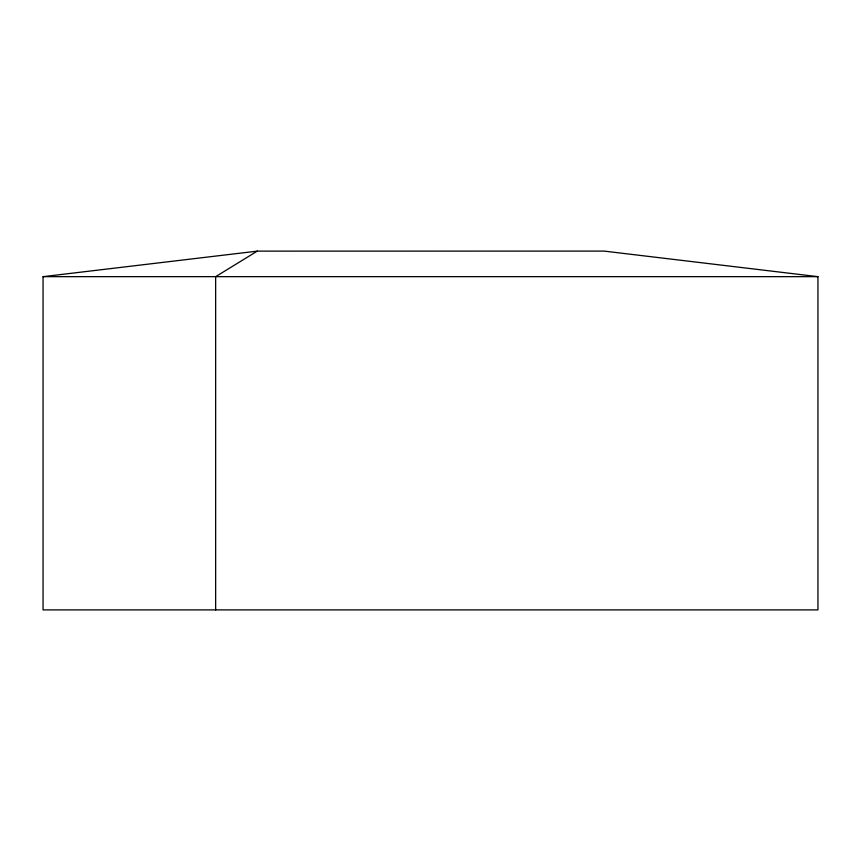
<?xml version="1.0" encoding="UTF-8"?>
<svg xmlns="http://www.w3.org/2000/svg" width="861" height="861" viewBox="0 0 861 861"><rect width="100%" height="100%" fill="white"/><g stroke="black" fill="none" stroke-linecap="round" stroke-linejoin="round"><path stroke-width="1.29" d="M257.267 251.132L43.05 276.661L43.05 609.9L817.95 609.9L817.95 276.661L604.121 251.1L257.267 251.132L215.648 276.661L215.648 609.9M43.05 276.661L817.95 276.661"/></g></svg>
